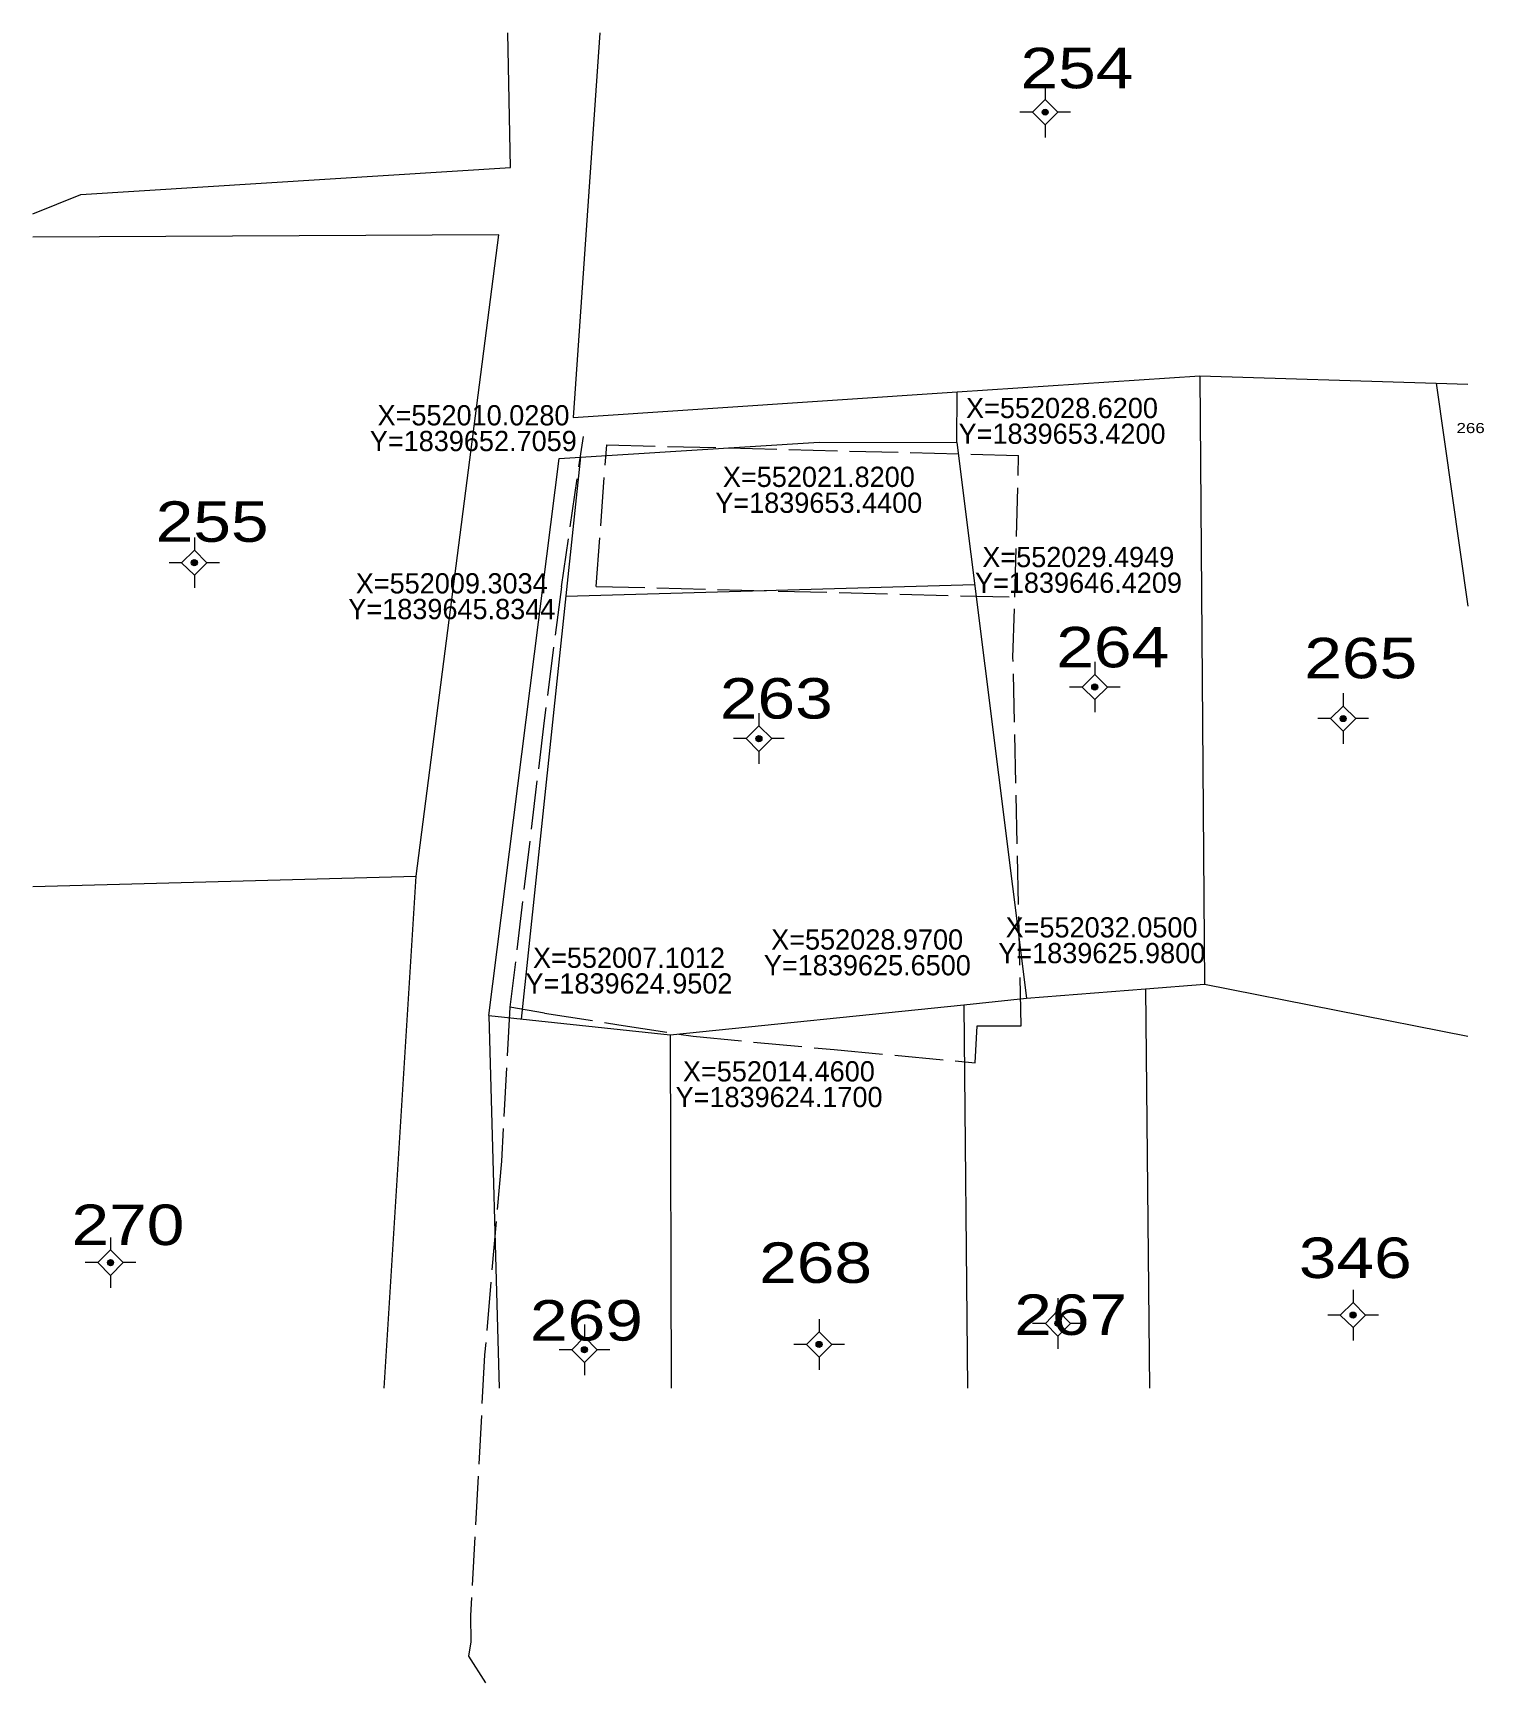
# Model space of a CAD drawing. Header units: metres. Extents: x 551983 to 552054.7, y 1839592.2 to 1839673.6.
import ezdxf
from ezdxf.enums import TextEntityAlignment as Align

# ---------------------------------------------------------------- set-up
doc = ezdxf.new("R2010")
doc.units = ezdxf.units.M
doc.header["$LTSCALE"] = 0.4
doc.linetypes.add('LONG_DASHED', pattern=[7.5, 6, -1.5])
for name, color, linetype, lineweight in [('10', 7, 'Continuous', 13), ('11', 7, 'Continuous', 13), ('22', 7, 'LONG_DASHED', 13), ('23', 7, 'LONG_DASHED', 13), ('31', 7, 'LONG_DASHED', 13), ('34', 7, 'Continuous', 13)]:
    doc.layers.add(name, color=color, linetype=linetype, lineweight=lineweight)
doc.layers.add('6', color=7, linetype='Continuous')

msp = doc.modelspace()

# ---------------------------------------------------------------- hatches: boundary and pattern name
at = {"layer": '11'}
for points in [[(552033.1298, 1839669.74, 1), (552032.8298, 1839669.74, 1)], [(551991.0997, 1839647.49, 1), (551990.7997, 1839647.49, 1)], [(552035.5798, 1839641.35, 1), (552035.2798, 1839641.35, 1)], [(552047.8497, 1839639.79, 1), (552047.5497, 1839639.79, 1)], [(552018.9898, 1839638.8, 1), (552018.6898, 1839638.8, 1)], [(551986.9598, 1839612.92, 1), (551986.6598, 1839612.92, 1)], [(552033.7598, 1839609.92, 1), (552033.4598, 1839609.92, 1)], [(552048.3397, 1839610.33, 1), (552048.0397, 1839610.33, 1)], [(552010.3698, 1839608.62, 1), (552010.0698, 1839608.62, 1)], [(552021.9598, 1839608.88, 1), (552021.6598, 1839608.88, 1)]]:
    msp.add_hatch(color=256, dxfattribs=at).paths.add_polyline_path(points)

# ---------------------------------------------------------------- linework, layer by layer
at = {"layer": '10'}
for p, q in [((552028.64, 1839655.92), (552040.62, 1839656.72)), ((552040.62, 1839656.72), (552052.29, 1839656.35)), ((552040.62, 1839656.72), (552040.85, 1839626.67)), ((552052.29, 1839656.35), (552053.86, 1839656.3)), ((552052.29, 1839656.35), (552053.86, 1839645.35)), ((552028.62, 1839653.42), (552028.64, 1839655.92)), ((552028.62, 1839653.42), (552032.05, 1839625.98)), ((551982.98, 1839631.49), (552001.9, 1839632.01)), ((552000.32, 1839606.72), (552001.9, 1839632.01)), ((552032.05, 1839625.98), (552037.93, 1839626.44)), ((552037.93, 1839626.44), (552040.85, 1839626.67)), ((552037.93, 1839626.44), (552038.14, 1839606.72)), ((552040.85, 1839626.67), (552053.86, 1839624.11)), ((552014.46, 1839624.17), (552028.97, 1839625.65)), ((552028.97, 1839625.65), (552032.05, 1839625.98)), ((552028.97, 1839625.65), (552029.15, 1839606.72)), ((552005.5, 1839625.12), (552014.46, 1839624.17)), ((552005.5, 1839625.12), (552006.01, 1839606.72)), ((552014.46, 1839624.17), (552014.5, 1839606.72))]:
    msp.add_line(p, q, dxfattribs=at)
for points in [[(551982.98, 1839664.72), (551985.35, 1839665.67), (552006.56, 1839667), (552006.44, 1839673.65)], [(552010.98, 1839673.65), (552009.67, 1839654.66), (552028.64, 1839655.92)], [(552001.9, 1839632.01), (552005.99, 1839663.68), (551982.98, 1839663.57)], [(552005.5, 1839625.12), (552008.97, 1839652.64), (552021.82, 1839653.44), (552028.62, 1839653.42)]]:
    msp.add_lwpolyline(points, dxfattribs=at)
at = {"layer": '10', "linetype": 'LONG_DASHED'}
for points in [[(552010.8, 1839646.32), (552031.48, 1839645.79), (552031.67, 1839652.79)], [(552029.52, 1839622.79), (552029.62, 1839624.61), (552031.79, 1839624.61), (552031.39, 1839642.81), (552031.48, 1839645.79)], [(552008.24, 1839625.24), (552011.92, 1839624.67), (552015.59, 1839624.1)], [(552015.59, 1839624.1), (552022.56, 1839623.44), (552029.52, 1839622.79)]]:
    msp.add_lwpolyline(points, dxfattribs=at)
at = {"layer": '11'}
for p, q in [((552032.98, 1839670.99), (552032.98, 1839670.37)), ((552032.35, 1839669.74), (552031.73, 1839669.74)), ((552034.23, 1839669.74), (552033.61, 1839669.74)), ((552032.98, 1839669.11), (552032.98, 1839668.49)), ((551990.95, 1839648.74), (551990.95, 1839648.11)), ((551990.32, 1839647.49), (551989.7, 1839647.49)), ((551992.2, 1839647.49), (551991.57, 1839647.49)), ((551990.95, 1839646.87), (551990.95, 1839646.24)), ((552035.43, 1839642.6), (552035.43, 1839641.97)), ((552034.81, 1839641.35), (552034.18, 1839641.35)), ((552036.68, 1839641.35), (552036.06, 1839641.35)), ((552047.7, 1839641.04), (552047.7, 1839640.41)), ((552018.84, 1839640.05), (552018.84, 1839639.43)), ((552035.43, 1839640.73), (552035.43, 1839640.1)), ((552047.07, 1839639.79), (552046.45, 1839639.79)), ((552048.95, 1839639.79), (552048.32, 1839639.79)), ((552018.21, 1839638.8), (552017.59, 1839638.8)), ((552020.09, 1839638.8), (552019.47, 1839638.8)), ((552047.7, 1839639.17), (552047.7, 1839638.54)), ((552018.84, 1839638.17), (552018.84, 1839637.55)), ((551986.81, 1839614.17), (551986.81, 1839613.55)), ((551986.19, 1839612.92), (551985.56, 1839612.92)), ((551988.06, 1839612.92), (551987.44, 1839612.92)), ((551986.81, 1839612.29), (551986.81, 1839611.67)), ((552048.19, 1839611.58), (552048.19, 1839610.95)), ((552033.61, 1839611.17), (552033.61, 1839610.55)), ((552010.22, 1839609.87), (552010.22, 1839609.25)), ((552021.81, 1839610.13), (552021.81, 1839609.51)), ((552032.99, 1839609.92), (552032.36, 1839609.92)), ((552034.86, 1839609.92), (552034.23, 1839609.92)), ((552047.56, 1839610.33), (552046.94, 1839610.33)), ((552049.44, 1839610.33), (552048.81, 1839610.33)), ((552033.61, 1839609.29), (552033.61, 1839608.67)), ((552048.19, 1839609.71), (552048.19, 1839609.08)), ((552009.59, 1839608.62), (552008.97, 1839608.62)), ((552011.47, 1839608.62), (552010.85, 1839608.62)), ((552021.19, 1839608.88), (552020.56, 1839608.88)), ((552021.81, 1839608.25), (552021.81, 1839607.63)), ((552023.06, 1839608.88), (552022.44, 1839608.88)), ((552010.22, 1839607.99), (552010.22, 1839607.37))]:
    msp.add_line(p, q, dxfattribs=at)
for points in [[(552032.98, 1839670.37), (552032.35, 1839669.74), (552032.98, 1839669.11), (552033.61, 1839669.74)], [(551990.95, 1839648.11), (551990.32, 1839647.49), (551990.95, 1839646.87), (551991.57, 1839647.49)], [(552035.43, 1839641.97), (552034.81, 1839641.35), (552035.43, 1839640.73), (552036.06, 1839641.35)], [(552047.7, 1839640.41), (552047.07, 1839639.79), (552047.7, 1839639.17), (552048.32, 1839639.79)], [(552018.84, 1839639.43), (552018.21, 1839638.8), (552018.84, 1839638.17), (552019.47, 1839638.8)], [(551986.81, 1839613.55), (551986.19, 1839612.92), (551986.81, 1839612.29), (551987.44, 1839612.92)], [(552048.19, 1839610.95), (552047.56, 1839610.33), (552048.19, 1839609.71), (552048.81, 1839610.33)], [(552033.61, 1839610.55), (552032.99, 1839609.92), (552033.61, 1839609.29), (552034.23, 1839609.92)], [(552010.22, 1839609.25), (552009.59, 1839608.62), (552010.22, 1839607.99), (552010.85, 1839608.62)], [(552021.81, 1839609.51), (552021.19, 1839608.88), (552021.81, 1839608.25), (552022.44, 1839608.88)]]:
    msp.add_lwpolyline(points, close=True, dxfattribs=at)
for centre in [(552032.9798, 1839669.74), (551990.9497, 1839647.49), (552035.4298, 1839641.35), (552047.6997, 1839639.79), (552018.8398, 1839638.8), (551986.8098, 1839612.92), (552033.6098, 1839609.92), (552048.1897, 1839610.33), (552010.2198, 1839608.62), (552021.8098, 1839608.88)]:
    msp.add_circle(centre, 0.15, dxfattribs=at)
at = {"layer": '22'}
for p, q in [((552009.08, 1839646.29), (552010.17, 1839653.72)), ((552009.08, 1839646.29), (552008.23, 1839639.69)), ((552008.23, 1839639.69), (552006.54, 1839625.53))]:
    msp.add_line(p, q, dxfattribs=at)
at = {"layer": '23'}
msp.add_lwpolyline([(552010.8, 1839646.32), (552011.32, 1839653.31), (552031.67, 1839652.79)], dxfattribs=at)
at = {"layer": '31'}
msp.add_lwpolyline([(552008.24, 1839625.24), (552006.54, 1839625.53), (552006.12, 1839617.94), (552005.29, 1839608.36), (552004.59, 1839595.47), (552004.61, 1839594.2), (552004.5, 1839593.49), (552005.34, 1839592.16)], dxfattribs=at)
at = {"layer": '34'}
for p, q in [((552010.03, 1839652.71), (552007.1, 1839624.95)), ((552009.3, 1839645.83), (552029.49, 1839646.42))]:
    msp.add_line(p, q, dxfattribs=at)

# ---------------------------------------------------------------- texts
for s, p in [('X=552028.6200', (552033.81, 1839654.63)), ('X=552010.0280', (552004.74, 1839654.27)), ('Y=1839652.7059', (552004.73, 1839653)), ('Y=1839653.4200', (552033.815, 1839653.36)), ('X=552021.8200', (552021.8, 1839651.23)), ('Y=1839653.4400', (552021.795, 1839649.95)), ('X=552029.4949', (552034.615, 1839647.27)), ('X=552009.3034', (552003.665, 1839645.97)), ('Y=1839646.4209', (552034.625, 1839646)), ('Y=1839645.8344', (552003.67, 1839644.7)), ('X=552032.0500', (552035.765, 1839628.98)), ('X=552028.9700', (552024.185, 1839628.38)), ('Y=1839625.9800', (552035.775, 1839627.71)), ('X=552007.1012', (552012.42, 1839627.48)), ('Y=1839625.6500', (552024.195, 1839627.11)), ('Y=1839624.9502', (552012.42, 1839626.21)), ('X=552014.4600', (552019.825, 1839621.87)), ('Y=1839624.1700', (552019.835, 1839620.6))]:
    msp.add_text(s, height=1, dxfattribs=at).set_placement(p, align=Align.CENTER)
at = {"layer": '6', "width": 1.25}
for s, height, p in [('254', 2, (552031.76, 1839670.92)), ('266', 0.5, (552053.3, 1839653.89)), ('255', 2, (551989.04, 1839648.52)), ('264', 2, (552033.53, 1839642.32)), ('265', 2, (552045.78, 1839641.78)), ('263', 2, (552016.91, 1839639.79)), ('270', 2, (551984.88, 1839613.79)), ('268', 2, (552018.85, 1839611.92)), ('346', 2, (552045.51, 1839612.16)), ('269', 2, (552007.53, 1839609.07)), ('267', 2, (552031.45, 1839609.35))]:
    msp.add_text(s, height=height, dxfattribs=at).set_placement(p)

doc.saveas('drawing.dxf')
